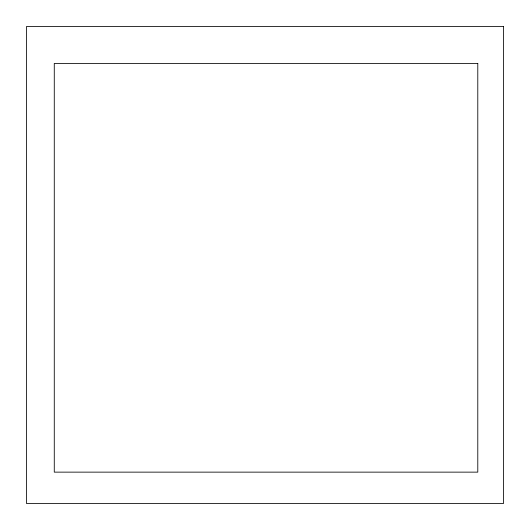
<?xml version="1.0" encoding="UTF-8"?>
<svg xmlns="http://www.w3.org/2000/svg" width="530" height="530" viewBox="0 0 530 530"><rect width="100%" height="100%" fill="white"/><g stroke="black" fill="none" stroke-linecap="round" stroke-linejoin="round"><path stroke-width="0.79" d="M503.5 26.5L26.5 26.5L26.5 503.5L503.5 503.5L503.5 26.5M477.788 63.454L54.272 63.454L54.272 472.137L477.788 472.137L477.788 63.454"/></g></svg>
